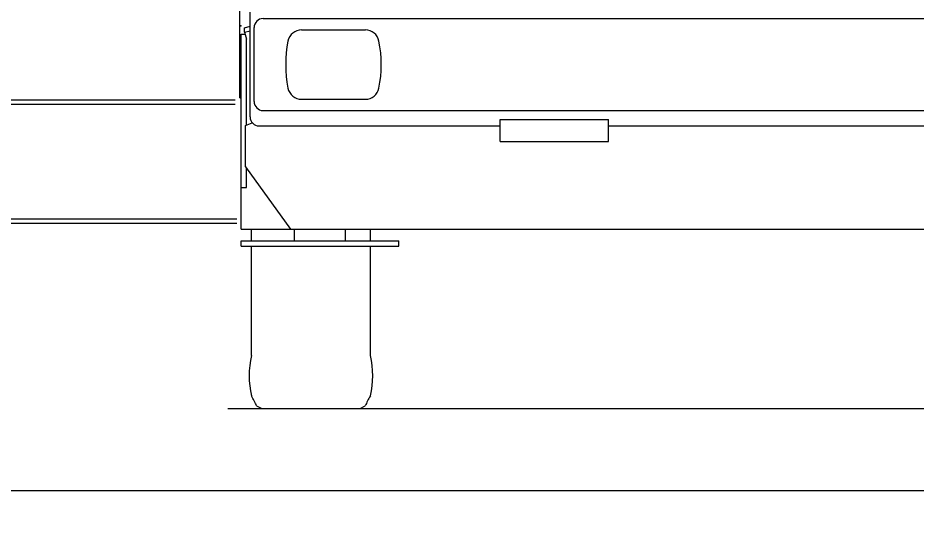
# Model space of a CAD drawing. Header units: millimetres. Extents: x -2078669 to -1085629, y -5987148 to 310365.
# Drawn here: x -1623479 to -1618493, y -4346596 to -4343779 of the extents above; entities that cross this region are included whole.
import ezdxf

# ---------------------------------------------------------------- set-up
doc = ezdxf.new("R2010")
doc.units = ezdxf.units.MM
doc.header["$LTSCALE"] = 500
doc.header["$PDSIZE"] = 300
for name, color, linetype, lineweight in [('D-BYP-STR2', 6, 'Continuous', 25), ('D-BYP-STRB', 5, 'Continuous', 25), ('D-BYP-STRC', 1, 'Continuous', 13)]:
    doc.layers.add(name, color=color, linetype=linetype, lineweight=lineweight)
doc.styles.add('MS ゴシック', font='MS Gothic.ttf')
doc.dimstyles.new('DIM-500-F', dxfattribs={"dimscale": 500, "dimtxt": 3.5, "dimasz": 2.5, "dimexe": 0, "dimexo": 2, "dimgap": 0.8, "dimtad": 1, "dimdec": 0, "dimzin": 0, "dimdsep": 46, "dimtxsty": 'MS ゴシック', "dimblk": 'OPEN', "dimcen": 0.1, "dimclrd": 256, "dimclre": 256, "dimclrt": 256, "dimaunit": 1, "dimadec": 4, "dimazin": 0, "dimtfac": 1, "dimtdec": 0, "dimtmove": 2, "dimatfit": 3, "dimldrblk": 'OPEN', "dimfxl": 1, "dimtolj": 1, "dimtzin": 0, "dimlwd": -1, "dimlwe": -1, "dimarcsym": 2})

# ---------------------------------------------------------------- blocks, each defined once
blk = doc.blocks.new('_Open')
at = {"color": 0, "linetype": 'ByBlock', "lineweight": -2}
for p, q in [((-1, 0.1667), (0, 0)), ((-1, -0.1667), (0, 0)), ((0, 0), (-1, 0))]:
    blk.add_line(p, q, dxfattribs=at)

msp = doc.modelspace()

# ---------------------------------------------------------------- linework, layer by layer
at = {"color": 1, "linetype": 'Continuous'}
msp.add_point((-1622243.9, -4343822.6, 708000), dxfattribs=at)
at = {"layer": 'D-BYP-STR2'}
msp.add_line((-1626403.4, -4346399.6, 708000), (-1611903.4, -4346399.6, 708000), dxfattribs=at)
at = {"layer": 'D-BYP-STRB'}
for p, q in [((-1622248.3, -4344222.5, 708000), (-1622248.3, -4343119.6, 708000)), ((-1622192, -4344327.3, 708000), (-1622192, -4343747.3, 708000)), ((-1622119.5, -4343782.1, 708000), (-1617389.5, -4343782.1, 708000)), ((-1622242, -4343869.2, 708000), (-1622219.8, -4343869.2, 708000)), ((-1622242, -4344719.6, 708000), (-1622242, -4343869.2, 708000)), ((-1622222.9, -4343833.5, 708000), (-1622192, -4343824.5, 708000)), ((-1622222.9, -4343858.5, 708000), (-1622222.9, -4343833.5, 708000)), ((-1622222.9, -4343858.5, 708000), (-1622192, -4343849.5, 708000)), ((-1622222.9, -4343858.5, 708000), (-1622212, -4343896, 708000)), ((-1622192, -4344209, 708000), (-1622192, -4343865.2, 708000)), ((-1622169.5, -4344242.1, 708000), (-1622169.5, -4343832.1, 708000)), ((-1621906.4, -4343844.8, 708000), (-1621552.6, -4343844.8, 708000)), ((-1622212, -4344372.4, 708000), (-1622212, -4343896, 708000)), ((-1625585.8, -4344232.1, 708000), (-1622274.1, -4344232.1, 708000)), ((-1625585.8, -4344257.1, 708000), (-1622274.1, -4344257.1, 708000)), ((-1622248.3, -4344222.5, 708000), (-1622242, -4344222.5, 708000)), ((-1621906.4, -4344229.8, 708000), (-1621552.6, -4344229.8, 708000)), ((-1622119.5, -4344292.1, 708000), (-1617389.5, -4344292.1, 708000)), ((-1622217, -4344374.6, 708000), (-1622180.3, -4344359.5, 708000)), ((-1620804.5, -4344463.8, 708000), (-1620804.5, -4344342.6, 708000)), ((-1620804.5, -4344342.6, 708000), (-1620204.5, -4344342.6, 708000)), ((-1620204.5, -4344463.8, 708000), (-1620204.5, -4344342.6, 708000)), ((-1622217, -4344604.6, 708000), (-1622217, -4344374.6, 708000)), ((-1622142, -4344377.3, 708000), (-1620804.5, -4344377.3, 708000)), ((-1620204.5, -4344377.3, 708000), (-1617367, -4344377.3, 708000)), ((-1620804.5, -4344463.8, 708000), (-1620204.5, -4344463.8, 708000)), ((-1622217, -4344604.6, 708000), (-1621967, -4344949.6, 708000)), ((-1622212, -4344719.6, 708000), (-1622212, -4344611.9, 708000)), ((-1622242, -4344719.6, 708000), (-1622212, -4344719.6, 708000)), ((-1622242, -4344949.6, 708000), (-1622242, -4344719.6, 708000)), ((-1622242, -4344719.6, 708000), (-1622212, -4344719.6, 708000)), ((-1624394.8, -4344892.1, 708000), (-1622266.1, -4344892.1, 708000)), ((-1624394.8, -4344917.1, 708000), (-1622266.1, -4344917.1, 708000)), ((-1622242, -4344949.6, 708000), (-1617267, -4344949.6, 708000)), ((-1622184.5, -4345014.6, 708000), (-1622184.5, -4344949.6, 708000)), ((-1621945.8, -4345014.6, 708000), (-1621945.8, -4344949.6, 708000)), ((-1621663.3, -4345014.6, 708000), (-1621663.3, -4344949.6, 708000)), ((-1621524.5, -4345014.6, 708000), (-1621524.5, -4344949.6, 708000)), ((-1622242, -4345014.6, 708000), (-1621367, -4345014.6, 708000)), ((-1622242, -4345044.6, 708000), (-1622242, -4345014.6, 708000)), ((-1621367, -4345044.6, 708000), (-1621367, -4345014.6, 708000)), ((-1622242, -4345044.6, 708000), (-1621367, -4345044.6, 708000)), ((-1622184.5, -4345650.9, 708000), (-1622184.5, -4345044.6, 708000)), ((-1621524.5, -4345650.9, 708000), (-1621524.5, -4345044.6, 708000)), ((-1622316.2, -4345943.6, 708000), (-1617184.5, -4345943.6, 708000)), ((-1622155.8, -4345929.9, 708000), (-1622127, -4345943.6, 708000)), ((-1621582, -4345943.6, 708000), (-1621553.3, -4345929.9, 708000))]:
    msp.add_line(p, q, dxfattribs=at)
for centre, radius, start, end in [((-1622119.5, -4343832.1, 708000), 50, 90, 180), ((-1621906.4, -4343921.7, 708000), 76.9, 90, 168.8891), ((-1621552.6, -4343921.7, 708000), 76.9, 11.1109, 90), ((-1621317.6, -4344037.3, 708000), 676.9, 168.8891, 191.1109), ((-1622141.4, -4344037.3, 708000), 676.9, 348.8891, 11.1109), ((-1621906.4, -4344153, 708000), 76.9, 191.1109, 270), ((-1621552.6, -4344153, 708000), 76.9, 270, 348.8891), ((-1622119.5, -4344242.1, 708000), 50, 180, 270), ((-1622142, -4344327.3, 708000), 50, 180, 270), ((-1621697, -4345762, 708000), 500, 167.1614, 193.0555), ((-1622012, -4345762, 708000), 500, 346.9445, 12.8386), ((-1622479.8, -4346062.3, 708000), 350, 22.2229, 32.3531), ((-1621229.3, -4346062.3, 708000), 350, 147.6469, 157.7771)]:
    msp.add_arc(centre, radius, start, end, dxfattribs=at)

# ---------------------------------------------------------------- leaders
at = {"layer": 'D-BYP-STRC'}
msp.add_leader([(-1629840.9, -4349774.6, 708000), (-1619481.3, -4328092.9, 708000)], dimstyle='DIM-500-F', override={"dimgap": 0.8, "dimtad": 0}, dxfattribs=at)

doc.saveas('drawing.dxf')
